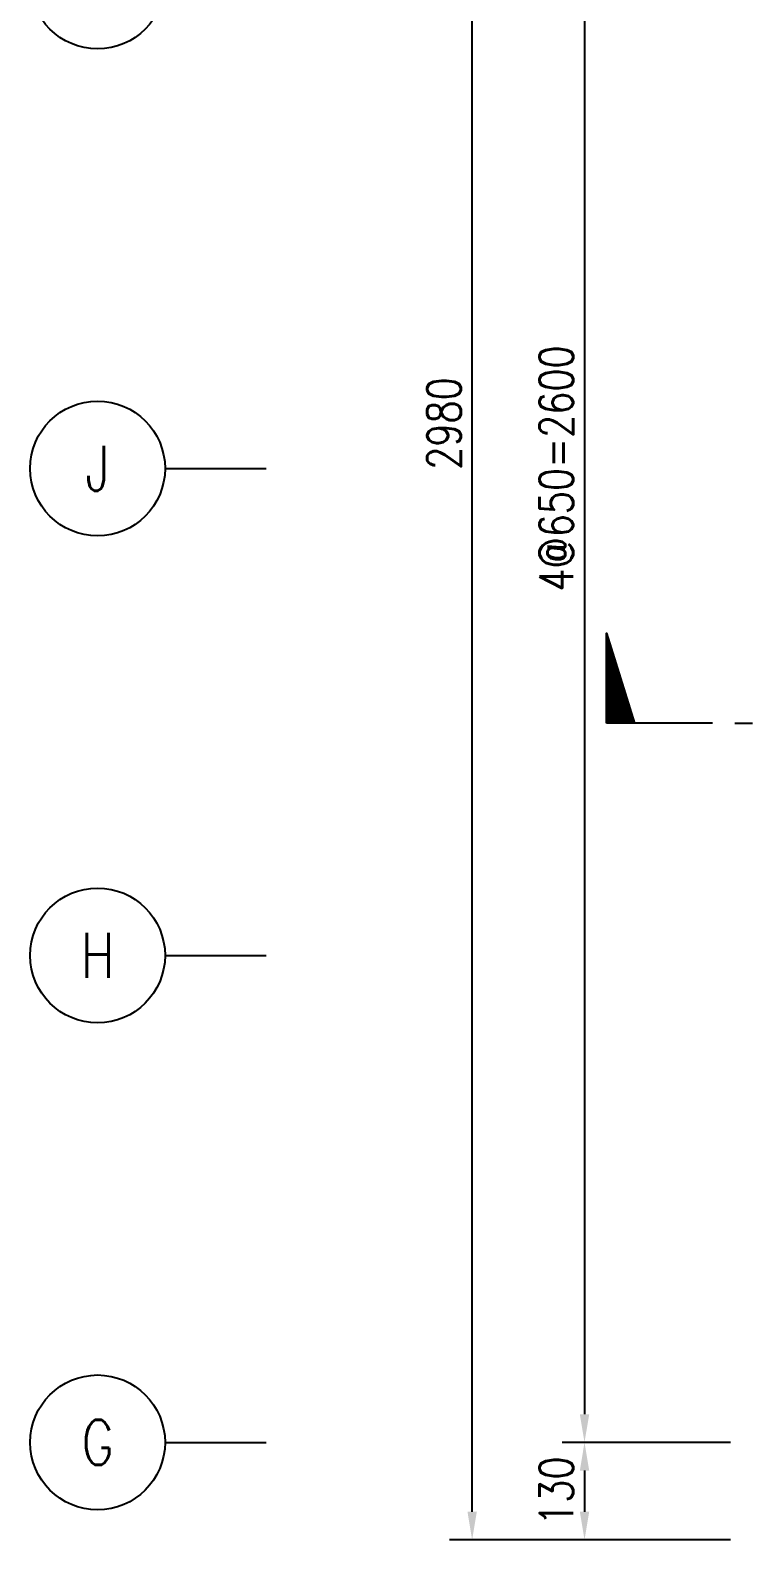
# Model space of a CAD drawing. Extents: x -4754 to 9942, y -22015 to 3942.
# Drawn here: x -1123 to -159, y -19965 to -17950 of the extents above; entities that cross this region are included whole.
import ezdxf
from ezdxf.enums import TextEntityAlignment as Align

# ---------------------------------------------------------------- set-up
doc = ezdxf.new("R2010")
doc.units = 0
doc.header["$LTSCALE"] = 3
doc.layers.get('0').update_dxf_attribs({"linetype": 'CONTINUOUS'})
for name, color, linetype in [('HB_DIM', 1, 'CONTINUOUS'), ('HB_SYMBOLS', 7, 'CONTINUOUS'), ('剖面線', 1, 'CONTINUOUS'), ('底圖', 7, 'CONTINUOUS')]:
    doc.layers.add(name, color=color, linetype=linetype)
doc.styles.get("Standard").update_dxf_attribs({"font": 'ROMANS.shx', "width": 0.8, "bigfont": 'chineset.shx'})
doc.dimstyles.new('150cm', dxfattribs={"dimscale": 15, "dimtxt": 3, "dimasz": 2.5, "dimexe": 2, "dimexo": 2, "dimgap": 1, "dimtad": 1, "dimdsep": 46, "dimtxsty": 'Standard', "dimcen": 0, "dimclrt": 2, "dimadec": 0, "dimazin": 0, "dimtfac": 1, "dimtix": 1, "dimtmove": 2, "dimatfit": 3, "dimfxl": 1, "dimtolj": 1, "dimtzin": 0, "dimarcsym": 0})

# ---------------------------------------------------------------- blocks, each defined once
blk = doc.blocks.new('*D986')
at = {"layer": 'HB_DIM', "color": 0, "lineweight": -2}
for p, q in [((-188.2, -16984.7), (-563.2, -16984.7)), ((-533.2, -19927.2), (-533.2, -17022.2)), ((-188.2, -19964.7), (-563.2, -19964.7))]:
    blk.add_line(p, q, dxfattribs=at)
at = {"layer": 'HB_DIM', "color": 0}
for points in [[(-526.9, -17022.2), (-539.4, -17022.2), (-533.2, -16984.7)], [(-539.4, -19927.2), (-526.9, -19927.2), (-533.2, -19964.7)]]:
    blk.add_solid(points, dxfattribs=at)
at = {"layer": 'HB_DIM', "color": 2, "linetype": 'Continuous', "insert": (-570.7, -18474.7), "char_height": 45, "attachment_point": 5, "rotation": 90}
blk.add_mtext('\\A1;2980', dxfattribs=at)
blk = doc.blocks.new('gr_t')
at = {"layer": 'HB_SYMBOLS', "color": 4, "linetype": 'Continuous'}
blk.add_line((0, -6), (0, -15), dxfattribs=at)
blk.add_circle((0, 0), 6, dxfattribs=at)
at = {"layer": 'HB_SYMBOLS', "color": 4, "linetype": 'Continuous', "width": 0.8}
blk.add_attdef('A', text='', height=4.5, dxfattribs=at).set_placement((0, 0), align=Align.MIDDLE)
blk = doc.blocks.new('*D1021')
at = {"layer": 'HB_DIM', "color": 0, "lineweight": -2}
for p, q in [((-188.2, -17234.7), (-413.2, -17234.7)), ((-383.2, -17272.2), (-383.2, -19797.2)), ((-188.2, -19834.7), (-413.2, -19834.7))]:
    blk.add_line(p, q, dxfattribs=at)
at = {"layer": 'HB_DIM', "color": 0}
for points in [[(-376.9, -17272.2), (-389.4, -17272.2), (-383.2, -17234.7)], [(-389.4, -19797.2), (-376.9, -19797.2), (-383.2, -19834.7)]]:
    blk.add_solid(points, dxfattribs=at)
at = {"layer": 'HB_DIM', "color": 2, "linetype": 'Continuous', "insert": (-420.7, -18534.7), "char_height": 45, "attachment_point": 5, "rotation": 90}
blk.add_mtext('\\A1;4@650=2600', dxfattribs=at)
blk = doc.blocks.new('*D1022')
at = {"layer": 'HB_DIM', "color": 0, "lineweight": -2}
for p, q in [((-188.2, -19834.7), (-413.2, -19834.7)), ((-383.2, -19872.2), (-383.2, -19927.2)), ((-188.2, -19964.7), (-413.2, -19964.7))]:
    blk.add_line(p, q, dxfattribs=at)
at = {"layer": 'HB_DIM', "color": 0}
for points in [[(-376.9, -19872.2), (-389.4, -19872.2), (-383.2, -19834.7)], [(-389.4, -19927.2), (-376.9, -19927.2), (-383.2, -19964.7)]]:
    blk.add_solid(points, dxfattribs=at)
at = {"layer": 'HB_DIM', "color": 2, "linetype": 'Continuous', "insert": (-420.7, -19899.7), "char_height": 45, "attachment_point": 5, "rotation": 90}
blk.add_mtext('\\A1;130', dxfattribs=at)
blk = doc.blocks.new('*X3')
at = {"color": 0, "linetype": 'Continuous'}
for p, q in [((83.77, 269.21), (85.97, 271.41)), ((83.95, 269.21), (86.23, 271.49)), ((84.12, 269.21), (86.49, 271.57)), ((84.3, 269.21), (86.74, 271.65)), ((84.48, 269.21), (86.93, 271.66)), ((84.65, 269.21), (86.93, 271.48)), ((80.77, 269.21), (81.6, 270.04)), ((80.94, 269.21), (81.86, 270.12)), ((81.12, 269.21), (82.11, 270.2)), ((81.3, 269.21), (82.37, 270.29)), ((81.47, 269.21), (82.63, 270.37)), ((81.65, 269.21), (82.89, 270.45)), ((81.83, 269.21), (83.14, 270.53)), ((82, 269.21), (83.4, 270.61)), ((82.18, 269.21), (83.66, 270.69)), ((82.36, 269.21), (83.91, 270.77)), ((82.53, 269.21), (84.17, 270.85)), ((82.71, 269.21), (84.43, 270.93)), ((82.89, 269.21), (84.69, 271.01)), ((83.06, 269.21), (84.94, 271.09)), ((83.24, 269.21), (85.2, 271.17)), ((83.42, 269.21), (85.46, 271.25)), ((83.59, 269.21), (85.71, 271.33)), ((84.83, 269.21), (86.93, 271.31)), ((85.01, 269.21), (86.93, 271.13)), ((85.19, 269.21), (86.93, 270.95)), ((85.36, 269.21), (86.93, 270.78)), ((85.54, 269.21), (86.93, 270.6)), ((85.72, 269.21), (86.93, 270.42)), ((85.89, 269.21), (86.93, 270.25)), ((86.07, 269.21), (86.93, 270.07)), ((79, 269.21), (79.03, 269.24)), ((79.17, 269.21), (79.29, 269.32)), ((79.35, 269.21), (79.54, 269.4)), ((79.53, 269.21), (79.8, 269.48)), ((79.71, 269.21), (80.06, 269.56)), ((79.88, 269.21), (80.31, 269.64)), ((80.06, 269.21), (80.57, 269.72)), ((80.24, 269.21), (80.83, 269.8)), ((80.41, 269.21), (81.09, 269.88)), ((80.59, 269.21), (81.34, 269.96)), ((86.25, 269.21), (86.93, 269.89)), ((86.42, 269.21), (86.93, 269.72)), ((86.6, 269.21), (86.93, 269.54)), ((86.78, 269.21), (86.93, 269.36))]:
    blk.add_line(p, q, dxfattribs=at)
blk = doc.blocks.new('m_H_Blk_Big_Minor')
at = {"color": 3}
for p, q in [((0, -24.4), (0, -0.7)), ((0, -54.1), (0, -195.7))]:
    blk.add_line(p, q, dxfattribs=at)
at = {"color": 2, "linetype": 'Continuous'}
blk.add_lwpolyline([(0, -195.7), (-120, -195.7), (0, -158.2)], close=True, dxfattribs=at)
at = {"color": 2, "linetype": 'Continuous', "xscale": 14.99999999999999, "yscale": 14.99999999999999, "zscale": 14.99999999999999, "rotation": 8.609491451989738e-07}
blk.add_blockref('*X3', (-1303.9, -4233.9), dxfattribs=at)

msp = doc.modelspace()

# ---------------------------------------------------------------- block references
at = {"layer": '剖面線', "linetype": 'Continuous', "rotation": 270}
msp.add_blockref('m_H_Blk_Big_Minor', (-158.156, -18874.682, 149.438), dxfattribs=at)
at = {"layer": '底圖'}
ref = msp.add_blockref('gr_t', (-1033.156, -17884.682), dxfattribs=dict(at, xscale=15, yscale=15, zscale=15, rotation=89.99999999999999))
ref.add_attrib('A', 'K', dxfattribs={"layer": 'HB_SYMBOLS', "color": 4, "linetype": 'Continuous', "height": 60, "width": 0.8}).set_placement((-1033.156, -17884.682), align=Align.MIDDLE)
ref = msp.add_blockref('gr_t', (-1033.156, -18534.682), dxfattribs=dict(at, xscale=15, yscale=15, zscale=15, rotation=89.99999999999999))
ref.add_attrib('A', 'J', dxfattribs={"layer": 'HB_SYMBOLS', "color": 4, "linetype": 'Continuous', "height": 60, "width": 0.8}).set_placement((-1033.156, -18534.682), align=Align.MIDDLE)
ref = msp.add_blockref('gr_t', (-1033.156, -19184.682), dxfattribs=dict(at, xscale=15, yscale=15, zscale=15, rotation=89.99999999999999))
ref.add_attrib('A', 'H', dxfattribs={"layer": 'HB_SYMBOLS', "color": 4, "linetype": 'Continuous', "height": 60, "width": 0.8}).set_placement((-1033.156, -19184.682), align=Align.MIDDLE)
ref = msp.add_blockref('gr_t', (-1033.156, -19834.682), dxfattribs=dict(at, xscale=15, yscale=15, zscale=15, rotation=89.99999999999999))
ref.add_attrib('A', 'G', dxfattribs={"layer": 'HB_SYMBOLS', "color": 4, "linetype": 'Continuous', "height": 60, "width": 0.8}).set_placement((-1033.156, -19834.682), align=Align.MIDDLE)

# ---------------------------------------------------------------- dimensions: what is measured, and where the dimension line sits
at = {"layer": 'HB_DIM'}
for base, p1, p2, picture, middle in [((-533.156, -16984.682), (-158.156, -19964.682), (-158.156, -16984.682), '*D986', (-570.656, -18474.682)), ((-383.156, -19964.682), (-158.156, -19834.682), (-158.156, -19964.682), '*D1022', (-420.656, -19899.682))]:
    dim = msp.add_linear_dim(base=base, p1=p1, p2=p2, angle=90, dimstyle='150cm', dxfattribs=at)
    dim.commit()
    dim.dimension.update_dxf_attribs({"geometry": picture, "text_midpoint": middle})
dim = msp.add_linear_dim(base=(-383.156, -19834.682), p1=(-158.156, -17234.682), p2=(-158.156, -19834.682), angle=90, text='4@650=<>', dimstyle='150cm', dxfattribs=at)
dim.commit()
dim.dimension.update_dxf_attribs({"geometry": '*D1021', "text_midpoint": (-420.656, -18534.682)})

doc.saveas('drawing.dxf')
